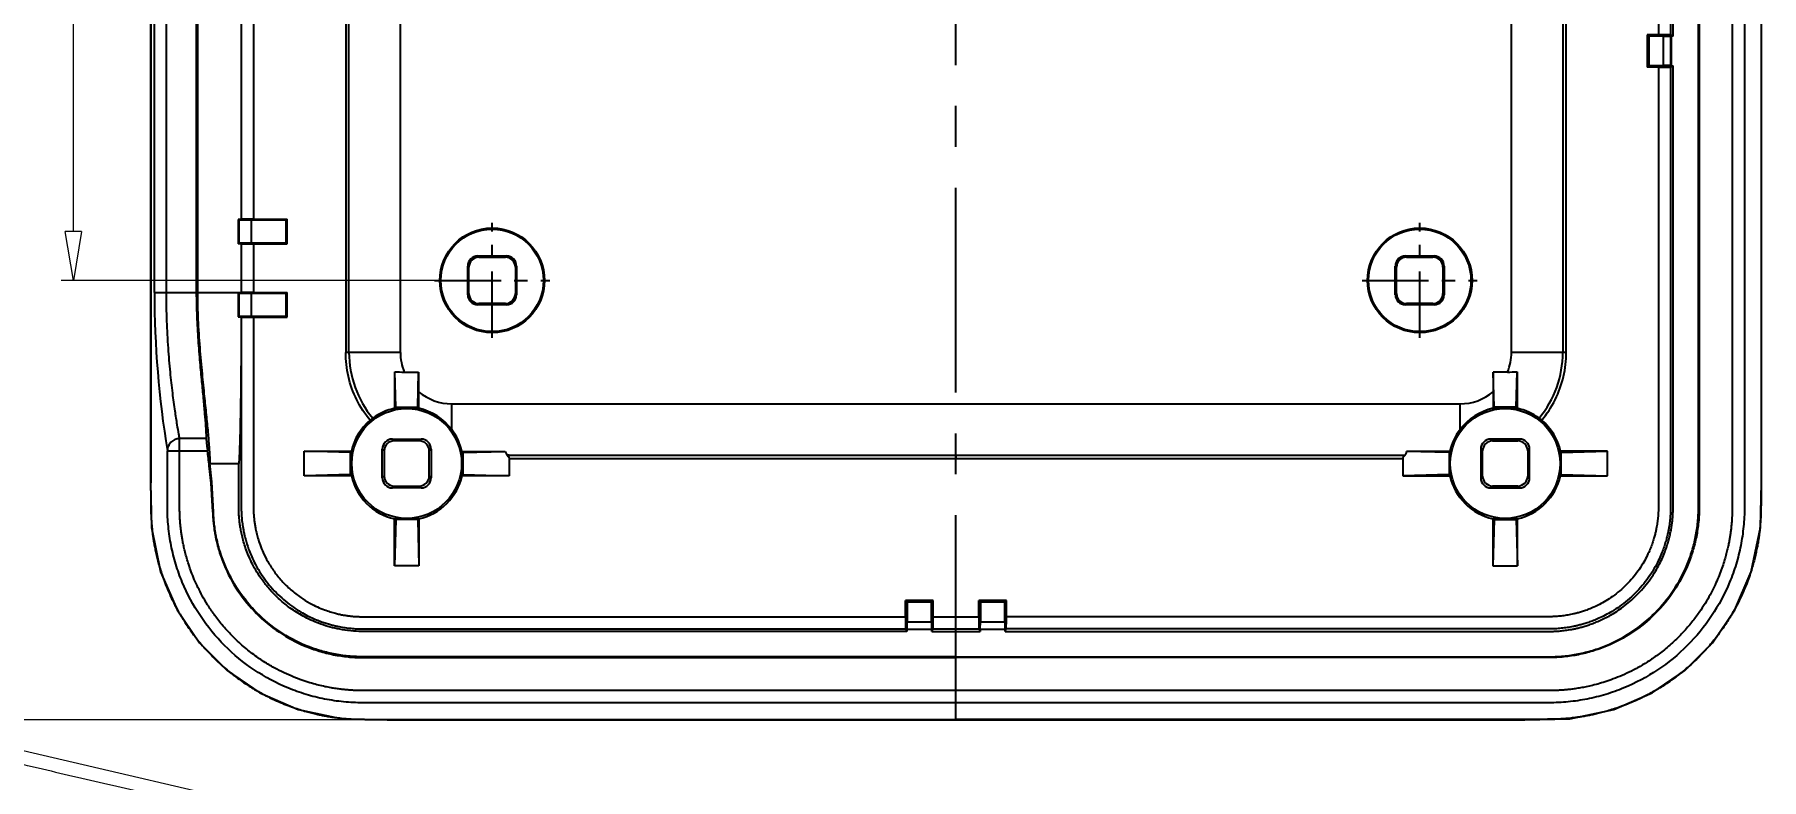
# Model space of a CAD drawing. Header units: millimetres. Extents: x 1884 to 2552, y 611 to 826.
# Drawn here: x 2023.9 to 2094.7, y 694.6 to 725.1 of the extents above; entities that cross this region are included whole.
import ezdxf

# ---------------------------------------------------------------- set-up
doc = ezdxf.new("R2010")
doc.units = ezdxf.units.MM
doc.linetypes.add('CENTER', pattern=[50.8, 31.75, -6.35, 6.35, -6.35])
doc.layers.add('dim', color=82, linetype='Continuous', lineweight=9)
doc.layers.add('from', color=7, linetype='Continuous', lineweight=13)
doc.styles.add('ROMAND', font='romand.shx', dxfattribs={"width": 0.75, "bigfont": 'gbcbig.shx'})
doc.dimstyles.new('YanXiu', dxfattribs={"dimtxt": 2.5, "dimasz": 2.2, "dimexe": 1, "dimexo": 0, "dimgap": 0.66, "dimtad": 0, "dimzin": 1, "dimdsep": 46, "dimtxsty": 'ROMAND', "dimblk": 'CLOSEDBLANK', "dimcen": 0, "dimclrd": 3, "dimclre": 3, "dimclrt": 7, "dimazin": 0, "dimtfac": 1, "dimtofl": 0, "dimtmove": 0, "dimatfit": 3, "dimldrblk": 'CLOSEDBLANK', "dimfxl": 1, "dimlwd": 5, "dimlwe": 5, "dimarcsym": 0})

# ---------------------------------------------------------------- blocks, each defined once
blk = doc.blocks.new('*u50')
at = {"color": 7, "linetype": 'Continuous'}
blk.add_line((23.08, 113.64), (-55.93, 132.04), dxfattribs=at)
at = {"color": 7, "linetype": 'Continuous', "start_tangent": (0.975256, -0.221081), "end_tangent": (0.972585, -0.232547)}
blk.add_spline([(-57.42, 131.43), (-56.19, 131.14), (-54.95, 130.85), (-53.72, 130.56), (-52.49, 130.28), (-50.02, 129.7), (-47.55, 129.13), (-42.61, 127.98), (-37.67, 126.83), (-27.8, 124.53), (-17.92, 122.23), (-12.98, 121.08), (-8.04, 119.93), (1.83, 117.63), (6.77, 116.48), (11.71, 115.33), (16.65, 114.18), (19.12, 113.6), (20.35, 113.31), (21.59, 113.03)], degree=3, dxfattribs=at)
blk = doc.blocks.new('_ClosedBlank')
at = {"color": 0, "linetype": 'ByBlock', "lineweight": -2}
for p, q in [((-1, 0.167), (0, 0)), ((-1, 0.167), (-1, -0.167)), ((0, 0), (-1, -0.167))]:
    blk.add_line(p, q, dxfattribs=at)
blk = doc.blocks.new('*D29')
at = {"layer": 'Defpoints', "color": 0}
for p in [(3941.123, 788.222), (3926.326, 716.222), (3941.123, 716.222)]:
    blk.add_point(p, dxfattribs=at)
at = {"layer": 'dim', "color": 3, "lineweight": 5}
for p, q in [((3941.123, 788.222), (3925.826, 788.222)), ((3926.326, 786.222), (3926.326, 756.516)), ((3926.326, 718.222), (3926.326, 747.928)), ((3941.123, 716.222), (3925.826, 716.222))]:
    blk.add_line(p, q, dxfattribs=at)
at = {"layer": 'dim', "color": 3, "lineweight": 5, "xscale": 2, "yscale": 2, "zscale": 2}
for p, rotation in [((3926.326, 788.222), 90), ((3926.326, 716.222), 270)]:
    blk.add_blockref('_ClosedBlank', p, dxfattribs=dict(at, rotation=rotation))
at = {"layer": 'dim', "color": 7, "insert": (3926.326, 752.222), "char_height": 2.5, "attachment_point": 5, "rotation": 90, "style": 'ROMAND'}
blk.add_mtext('72.00', dxfattribs=at)
blk = doc.blocks.new('*D30')
at = {"layer": 'Defpoints', "color": 0}
for p in [(3939.182, 806.222), (3922.826, 698.222), (3939.182, 698.222)]:
    blk.add_point(p, dxfattribs=at)
at = {"layer": 'dim', "color": 3, "lineweight": 5}
for p, q in [((3939.182, 806.222), (3922.326, 806.222)), ((3922.826, 804.222), (3922.826, 757.275)), ((3922.826, 700.222), (3922.826, 747.169)), ((3939.182, 698.222), (3922.326, 698.222))]:
    blk.add_line(p, q, dxfattribs=at)
at = {"layer": 'dim', "color": 3, "lineweight": 5, "xscale": 2, "yscale": 2, "zscale": 2}
for p, rotation in [((3922.826, 806.222), 90), ((3922.826, 698.222), 270)]:
    blk.add_blockref('_ClosedBlank', p, dxfattribs=dict(at, rotation=rotation))
at = {"layer": 'dim', "color": 7, "insert": (3922.826, 752.222), "char_height": 2.5, "attachment_point": 5, "rotation": 90, "style": 'ROMAND'}
blk.add_mtext('108.00', dxfattribs=at)
blk = doc.blocks.new('*u33')
at = {"color": 1, "linetype": 'CENTER', "ltscale": 0.263997}
blk.add_line((0, -54), (0, 54), dxfattribs=at)
at = {"color": 7, "linetype": 'Continuous'}
for p, q in [((-33, 44.299), (-33, -44.299)), ((33, -44.299), (33, 44.299)), ((-25, 38.95), (-25, -38.95)), ((-24.864, -38.95), (-24.864, 38.95)), ((-22.758, -38.95), (-22.758, 38.95)), ((22.758, -38.95), (22.758, 38.95)), ((24.864, 38.95), (24.864, -38.95)), ((25, -38.95), (25, 38.95)), ((-32.837, -36.5), (-32.837, 36.5)), ((-32.344, -36.5), (-32.344, 36.5)), ((-31.105, -36.5), (-31.105, 36.5)), ((-31.076, 36.5), (-31.076, -36.5)), ((-29.268, -33.5), (-29.268, -2)), ((-28.778, -2.007), (-28.778, -33.493)), ((29.38, -25.99), (29.38, -24.01)), ((28.778, -24.065), (28.778, -25.935)), ((29.278, -24.061), (29.278, -25.939)), ((28.314, -25.935), (28.314, -27.265)), ((28.38, -26), (28.314, -25.935)), ((28.778, -25.935), (28.314, -25.935)), ((28.38, -26), (28.38, -27.2)), ((28.98, -26), (28.38, -26)), ((28.98, -26), (29.285, -25.997)), ((28.98, -27.2), (28.98, -26)), ((29.38, -25.99), (29.278, -25.939)), ((29.285, -25.997), (29.3, -25.99)), ((29.285, -27.203), (29.285, -25.997)), ((29.3, -25.99), (29.3, -27.21)), ((29.38, -25.99), (29.3, -25.99)), ((28.38, -27.2), (28.314, -27.265)), ((28.778, -27.265), (28.314, -27.265)), ((28.38, -27.2), (28.98, -27.2)), ((29.285, -27.203), (28.98, -27.2)), ((29.278, -27.261), (29.38, -27.21)), ((29.285, -27.203), (29.3, -27.21)), ((29.3, -27.21), (29.38, -27.21)), ((-29.268, -33.5), (-29.405, -33.5)), ((-29.405, -33.5), (-29.405, -34.5)), ((-29.379, -33.526), (-29.405, -33.5)), ((-29.379, -33.526), (-29.379, -34.474)), ((-29.379, -33.526), (-28.87, -33.535)), ((-28.87, -33.535), (-28.87, -34.465)), ((-27.44, -33.535), (-28.87, -33.535)), ((-28.778, -33.493), (-27.398, -33.493)), ((-27.44, -33.535), (-27.398, -33.493)), ((-27.44, -34.465), (-27.44, -33.535)), ((-27.398, -34.507), (-27.398, -33.493)), ((-29.379, -34.474), (-29.405, -34.5)), ((-29.268, -34.5), (-29.405, -34.5)), ((-28.87, -34.465), (-29.379, -34.474)), ((-29.268, -36.5), (-29.268, -34.5)), ((-28.87, -34.465), (-27.44, -34.465)), ((-28.778, -34.507), (-28.778, -36.493)), ((-28.778, -34.507), (-27.398, -34.507)), ((-27.44, -34.465), (-27.398, -34.507)), ((-19.589, -35), (-18.411, -35)), ((-19.541, -35.048), (-19.589, -35)), ((-19.541, -35.048), (-18.459, -35.048)), ((-18.459, -35.048), (-18.411, -35)), ((18.459, -35.048), (18.411, -35)), ((18.411, -35), (19.589, -35)), ((18.459, -35.048), (19.541, -35.048)), ((19.541, -35.048), (19.589, -35)), ((-20, -36.589), (-20, -35.411)), ((-19.952, -35.459), (-20, -35.411)), ((-19.952, -36.541), (-19.952, -35.459)), ((-18.048, -35.459), (-18, -35.411)), ((-18.048, -35.459), (-18.048, -36.541)), ((-18, -35.411), (-18, -36.589)), ((18, -36.589), (18, -35.411)), ((18.048, -35.459), (18, -35.411)), ((18.048, -36.541), (18.048, -35.459)), ((19.952, -35.459), (20, -35.411)), ((19.952, -35.459), (19.952, -36.541)), ((20, -35.411), (20, -36.589)), ((-32.837, -36.5), (-29.268, -36.5)), ((-29.379, -36.526), (-29.405, -36.5)), ((-29.379, -36.526), (-29.379, -37.474)), ((-29.379, -36.526), (-28.87, -36.535)), ((-28.87, -36.535), (-28.87, -37.465)), ((-27.44, -36.535), (-28.87, -36.535)), ((-28.778, -36.493), (-27.398, -36.493)), ((-27.44, -36.535), (-27.398, -36.493)), ((-27.44, -37.465), (-27.44, -36.535)), ((-27.398, -37.507), (-27.398, -36.493)), ((-19.952, -36.541), (-20, -36.589)), ((-18.048, -36.541), (-18, -36.589)), ((18.048, -36.541), (18, -36.589)), ((19.952, -36.541), (20, -36.589)), ((-29.379, -37.474), (-29.403, -37.499)), ((-28.87, -37.465), (-29.379, -37.474)), ((-28.87, -37.465), (-27.44, -37.465)), ((-27.44, -37.465), (-27.398, -37.507)), ((-19.541, -36.952), (-19.589, -37)), ((-18.411, -37), (-19.589, -37)), ((-18.459, -36.952), (-19.541, -36.952)), ((-18.459, -36.952), (-18.411, -37)), ((18.459, -36.952), (18.411, -37)), ((19.589, -37), (18.411, -37)), ((19.541, -36.952), (18.459, -36.952)), ((19.541, -36.952), (19.589, -37)), ((-29.403, -37.499), (-29.277, -37.499)), ((-28.778, -37.507), (-27.398, -37.507)), ((-22.758, -38.95), (-25, -38.95)), ((25, -38.95), (22.758, -38.95)), ((-22.952, -41.2), (-22.989, -39.745)), ((-22.598, -39.754), (-22.011, -39.754)), ((-22.048, -41.2), (-22.011, -39.754)), ((-22.011, -39.754), (-22.011, -40.559)), ((22.011, -39.754), (22.011, -40.559)), ((22.048, -41.2), (22.011, -39.754)), ((22.598, -39.754), (22.011, -39.754)), ((22.952, -41.2), (22.989, -39.745)), ((-22.991, -41.24), (-22.952, -41.272)), ((-22.952, -41.272), (-22.952, -41.2)), ((-22.952, -41.2), (-22.048, -41.2)), ((-22.048, -41.2), (-22.048, -41.272)), ((-22.048, -41.272), (-22.011, -41.242)), ((-20.65, -42.113), (-20.65, -41.058)), ((-20.65, -41.058), (20.65, -41.058)), ((20.65, -42.113), (20.65, -41.058)), ((22.048, -41.272), (22.011, -41.242)), ((22.048, -41.2), (22.048, -41.272)), ((22.952, -41.2), (22.048, -41.2)), ((22.952, -41.272), (22.952, -41.2)), ((22.991, -41.24), (22.952, -41.272)), ((-32.303, -42.981), (-30.661, -42.981)), ((-31.803, -42.981), (-31.803, -42.482)), ((-30.711, -42.482), (-31.803, -42.482)), ((-26.694, -44), (-26.694, -43)), ((-24.8, -43.048), (-26.694, -43)), ((-26.694, -43), (-24.767, -43)), ((-24.8, -43.952), (-24.8, -43.048)), ((-24.8, -43.048), (-24.728, -43.048)), ((-23.5, -44.089), (-23.5, -42.911)), ((-23.5, -42.911), (-23.424, -42.987)), ((-23.424, -42.987), (-23.424, -44.013)), ((-23.089, -42.5), (-23.013, -42.576)), ((-23.089, -42.5), (-21.911, -42.5)), ((-21.987, -42.576), (-23.013, -42.576)), ((-21.987, -42.576), (-21.911, -42.5)), ((-21.576, -42.987), (-21.5, -42.911)), ((-21.576, -44.013), (-21.576, -42.987)), ((-21.5, -42.911), (-21.5, -44.089)), ((-20.272, -43.048), (-20.2, -43.048)), ((-20.236, -43.004), (-18.461, -43.004)), ((-20.2, -43.048), (-18.461, -43.004)), ((-20.2, -43.048), (-20.2, -43.952)), ((20.2, -43.048), (18.461, -43.004)), ((20.236, -43.004), (18.461, -43.004)), ((20.2, -43.048), (20.2, -43.952)), ((20.272, -43.048), (20.2, -43.048)), ((21.5, -42.911), (21.5, -44.089)), ((21.576, -42.987), (21.5, -42.911)), ((21.576, -44.013), (21.576, -42.987)), ((21.987, -42.576), (21.911, -42.5)), ((23.089, -42.5), (21.911, -42.5)), ((21.987, -42.576), (23.013, -42.576)), ((23.089, -42.5), (23.013, -42.576)), ((23.5, -42.911), (23.424, -42.987)), ((23.424, -42.987), (23.424, -44.013)), ((23.5, -44.089), (23.5, -42.911)), ((24.8, -43.048), (24.728, -43.048)), ((26.694, -43), (24.767, -43)), ((24.8, -43.048), (26.694, -43)), ((24.8, -43.952), (24.8, -43.048)), ((26.694, -44), (26.694, -43)), ((-30.568, -43.506), (-29.38, -43.506)), ((-18.309, -43.164), (-18.395, -43.164)), ((-18.309, -43.164), (18.395, -43.164)), ((-18.306, -43.3), (-18.306, -44)), ((-18.306, -43.3), (18.306, -43.3)), ((0, -43.164), (0, -43.3)), ((18.306, -43.3), (18.306, -44)), ((-33, -44.299), (-32.981, -44.299)), ((-24.8, -43.952), (-26.694, -44)), ((-24.767, -44), (-26.694, -44)), ((-24.728, -43.952), (-24.8, -43.952)), ((-23.424, -44.013), (-23.5, -44.089)), ((-23.013, -44.424), (-23.089, -44.5)), ((-21.911, -44.5), (-23.089, -44.5)), ((-23.013, -44.424), (-21.987, -44.424)), ((-21.987, -44.424), (-21.911, -44.5)), ((-21.576, -44.013), (-21.5, -44.089)), ((-20.2, -43.952), (-20.272, -43.952)), ((-18.306, -44), (-20.233, -44)), ((-20.2, -43.952), (-18.306, -44)), ((20.2, -43.952), (18.306, -44)), ((18.306, -44), (20.233, -44)), ((20.2, -43.952), (20.272, -43.952)), ((21.576, -44.013), (21.5, -44.089)), ((21.987, -44.424), (21.911, -44.5)), ((21.911, -44.5), (23.089, -44.5)), ((23.013, -44.424), (21.987, -44.424)), ((23.013, -44.424), (23.089, -44.5)), ((23.424, -44.013), (23.5, -44.089)), ((24.728, -43.952), (24.8, -43.952)), ((24.767, -44), (26.694, -44)), ((24.8, -43.952), (26.694, -44)), ((33, -44.299), (32.981, -44.299)), ((-23, -47.694), (-23, -45.767)), ((-22.952, -45.8), (-23, -47.694)), ((-22.952, -45.8), (-22.952, -45.728)), ((-22.048, -45.8), (-22.952, -45.8)), ((-22.048, -45.728), (-22.048, -45.8)), ((-22.048, -45.8), (-22, -47.694)), ((-22, -45.767), (-22, -47.694)), ((22, -45.767), (22, -47.694)), ((22.048, -45.8), (22, -47.694)), ((22.048, -45.728), (22.048, -45.8)), ((22.048, -45.8), (22.952, -45.8)), ((22.952, -45.8), (22.952, -45.728)), ((22.952, -45.8), (23, -47.694)), ((23, -47.694), (23, -45.767)), ((-22, -47.694), (-23, -47.694)), ((22, -47.694), (23, -47.694)), ((-2.065, -49.778), (-2.065, -49.114)), ((-2, -49.18), (-2.065, -49.114)), ((-0.935, -49.114), (-2.065, -49.114)), ((-2, -49.18), (-2, -49.98)), ((-1, -49.18), (-2, -49.18)), ((-1, -49.18), (-0.935, -49.114)), ((-1, -49.98), (-1, -49.18)), ((-0.935, -49.778), (-0.935, -49.114)), ((0.935, -49.778), (0.935, -49.114)), ((1, -49.18), (0.935, -49.114)), ((2.065, -49.114), (0.935, -49.114)), ((1, -49.18), (1, -49.98)), ((2, -49.18), (1, -49.18)), ((2, -49.18), (2.065, -49.114)), ((2, -49.98), (2, -49.18)), ((2.065, -49.778), (2.065, -49.114)), ((-2.003, -50.285), (-2, -49.98)), ((-2, -49.98), (-1, -49.98)), ((-1, -49.98), (-0.997, -50.285)), ((-0.935, -49.778), (0.935, -49.778)), ((0, -50.38), (0, -49.778)), ((0.997, -50.285), (1, -49.98)), ((1, -49.98), (2, -49.98)), ((2, -49.98), (2.003, -50.285)), ((-2.061, -50.278), (-2.01, -50.38)), ((-2.003, -50.285), (-2.01, -50.3)), ((-2.01, -50.3), (-2.01, -50.38)), ((-0.99, -50.3), (-2.01, -50.3)), ((-2.003, -50.285), (-0.997, -50.285)), ((-0.997, -50.285), (-0.99, -50.3)), ((-0.99, -50.38), (-0.939, -50.278)), ((-0.99, -50.38), (-0.99, -50.3)), ((-0.99, -50.38), (0.99, -50.38)), ((-0.939, -50.278), (0.939, -50.278)), ((0.939, -50.278), (0.99, -50.38)), ((0.997, -50.285), (0.99, -50.3)), ((0.99, -50.3), (0.99, -50.38)), ((2.01, -50.3), (0.99, -50.3)), ((0.997, -50.285), (2.003, -50.285)), ((2.003, -50.285), (2.01, -50.3)), ((2.01, -50.38), (2.061, -50.278)), ((2.01, -50.38), (2.01, -50.3)), ((0, -51.45), (0, -51.42)), ((0, -53.981), (0, -52.803)), ((-23.48, -53.981), (-23.299, -53.981)), ((-23.299, -54), (-23.299, -53.981)), ((-23.299, -54), (23.299, -54)), ((0, -53.981), (0, -54)), ((23.48, -53.981), (23.299, -53.981)), ((23.299, -54), (23.299, -53.981))]:
    blk.add_line(p, q, dxfattribs=at)
at = {"color": 1, "linetype": 'CENTER', "ltscale": 0.085745}
for p, q in [((-19, -38.358), (-19, -33.642)), ((19, -38.358), (19, -33.642)), ((-21.358, -36), (-16.642, -36)), ((16.642, -36), (21.358, -36))]:
    blk.add_line(p, q, dxfattribs=at)
at = {"color": 7, "linetype": 'Continuous'}
for points in [[(-33, -44.299), (-32.958, -46.125), (-32.584, -47.935), (-31.907, -49.502), (-30.989, -50.845), (-29.858, -51.979), (-28.516, -52.899), (-26.952, -53.579), (-25.143, -53.956), (-23.299, -54)], [(23.299, -54), (25.143, -53.956), (26.952, -53.579), (28.516, -52.899), (29.858, -51.979), (30.989, -50.845), (31.907, -49.502), (32.584, -47.935), (32.958, -46.125), (33, -44.299)]]:
    blk.add_lwpolyline(points, dxfattribs=at)
for centre, radius in [((-19, -36), 2.144), ((-19, -36), 2.1), ((19, -36), 2.144), ((19, -36), 2.1), ((-22.5, -43.5), 2.25), ((22.5, -43.5), 2.25)]:
    blk.add_circle(centre, radius, dxfattribs=at)
for centre, radius, start, end in [((7.414, -36.443), 40.252, 180.08078, 189.34698), ((-4.099, -37.713), 25.179, 179.51282, 179.82235), ((-20.65, -38.95), 4.214, 180, 219.7358), ((-20.65, -38.95), 2.108, 180, 202.42117), ((20.65, -38.95), 2.108, 337.57883, 0), ((20.65, -38.95), 4.214, 320.2642, 0), ((-644.37, -39.607), 621.381, 359.849436, 359.987273), ((-22.599, -30.913), 8.841, 267.47473, 270.0066), ((22.599, -30.913), 8.841, 269.9934, 272.52527), ((644.37, -39.607), 621.381, 180.012727, 180.150564), ((-20.65, -38.95), 2.108, 229.76644, 270), ((20.65, -38.95), 2.108, 270, 310.23356), ((-22.5, -43.5), 2.322, 130.19444, 167.56262), ((-22.498, -43.544), 2.356, 102.09045, 126.24596), ((-22.5, -43.5), 2.274, 78.53274, 101.46726), ((-22.504, -43.51), 2.322, 36.99467, 77.72775), ((22.504, -43.51), 2.322, 102.27225, 143.00533), ((22.5, -43.5), 2.274, 78.53274, 101.46726), ((22.498, -43.544), 2.356, 53.75404, 77.90955), ((22.5, -43.5), 2.322, 12.43738, 49.80556), ((-22.527, -43.527), 2.35, 12.85609, 36.98729), ((22.527, -43.527), 2.35, 143.01271, 167.14391), ((-107.267, -52.37), 77.179, 6.52454, 6.98735), ((-22.5, -43.5), 2.274, 168.53274, 191.46726), ((-19.068, -38.421), 7.311, 218.78042, 219.26462), ((-25.906, -38.442), 7.277, 320.7344, 321.18129), ((-22.5, -43.5), 2.274, 348.53274, 11.46726), ((22.5, -43.5), 2.274, 168.53274, 191.46726), ((25.906, -38.442), 7.277, 218.81871, 219.2656), ((19.068, -38.421), 7.311, 320.73538, 321.21958), ((22.5, -43.5), 2.274, 348.53274, 11.46726), ((-50.427, -46.032), 19.988, 1.55604, 6.98966), ((-50.409, -46.022), 20, 1.53481, 7.22497), ((-139.88, -44.331), 106.899, 359.85431, 0.01708), ((-19.088, -48.563), 7.285, 140.73454, 141.22043), ((-22.5, -43.5), 2.322, 192.43738, 257.56262), ((-22.5, -43.5), 2.322, 282.43738, 347.56262), ((-25.932, -48.579), 7.311, 38.78042, 39.26462), ((25.932, -48.579), 7.311, 140.73538, 141.21958), ((22.5, -43.5), 2.322, 192.43738, 257.56262), ((22.5, -43.5), 2.322, 282.43738, 347.56262), ((19.088, -48.563), 7.285, 38.77957, 39.26546), ((139.88, -44.331), 106.899, 179.98292, 180.14569), ((-27.579, -40.068), 7.311, 308.78042, 309.26462), ((-22.5, -43.5), 2.274, 258.53274, 281.46726), ((-17.437, -40.088), 7.285, 230.73454, 231.22043), ((17.437, -40.088), 7.285, 308.77957, 309.26546), ((22.5, -43.5), 2.274, 258.53274, 281.46726), ((27.579, -40.068), 7.311, 230.73538, 231.21958)]:
    blk.add_arc(centre, radius, start, end, dxfattribs=at)
for centre, major_axis, ratio, start_param, end_param in [((-19.588, -35.412), (-0.291, 0.291), 0.999924, -0.78536, 0.78536), ((-19.54, -35.46), (0.291, -0.291), 0.999924, 2.356233, 3.926953), ((-18.46, -35.46), (-0.291, -0.291), 0.999924, 2.356233, 3.926953), ((-18.412, -35.412), (0.291, 0.291), 0.999924, -0.78536, 0.78536), ((18.412, -35.412), (-0.291, 0.291), 0.999924, -0.78536, 0.78536), ((18.46, -35.46), (0.291, -0.291), 0.999924, 2.356233, 3.926953), ((19.54, -35.46), (-0.291, -0.291), 0.999924, 2.356233, 3.926953), ((19.588, -35.412), (0.291, 0.291), 0.999924, -0.78536, 0.78536), ((-29.281, -36.5), (0, 7.1), 0.017455, -4.712389, -4.571249), ((-19.588, -36.588), (0.291, 0.291), 0.999924, -3.926953, -2.356233), ((-19.54, -36.54), (0.291, 0.291), 0.999924, 2.356233, 3.926953), ((-18.46, -36.54), (-0.291, 0.291), 0.999924, 2.356233, 3.926953), ((-18.412, -36.588), (-0.291, 0.291), 0.999924, -3.926953, -2.356233), ((18.412, -36.588), (0.291, 0.291), 0.999924, -3.926953, -2.356233), ((18.46, -36.54), (0.291, 0.291), 0.999924, 2.356233, 3.926953), ((19.54, -36.54), (-0.291, 0.291), 0.999924, 2.356233, 3.926953), ((19.588, -36.588), (-0.291, 0.291), 0.999924, -3.926953, -2.356233), ((-23.088, -42.912), (-0.291, 0.291), 0.999924, -0.78536, 0.78536), ((-23.013, -42.987), (-0.291, 0.291), 0.999924, -0.78536, 0.78536), ((-21.987, -42.987), (0.291, 0.291), 0.999924, -0.78536, 0.78536), ((-21.912, -42.912), (-0.291, -0.291), 0.999924, 2.356233, 3.926953), ((21.912, -42.912), (-0.291, 0.291), 0.999924, -0.78536, 0.78536), ((21.987, -42.987), (0.291, -0.291), 0.999924, 2.356233, 3.926953), ((23.013, -42.987), (0.291, 0.291), 0.999924, -0.78536, 0.78536), ((23.088, -42.912), (0.291, 0.291), 0.999924, -0.78536, 0.78536), ((-23.088, -44.088), (0.291, 0.291), 0.999924, 2.356233, 3.926953), ((-23.013, -44.013), (0.291, 0.291), 0.999924, -3.926953, -2.356233), ((-21.987, -44.013), (-0.291, 0.291), 0.999924, -3.926953, -2.356233), ((-21.912, -44.088), (-0.291, 0.291), 0.999924, 2.356233, 3.926953), ((21.912, -44.088), (0.291, 0.291), 0.999924, -3.926953, -2.356233), ((21.987, -44.013), (0.291, 0.291), 0.999924, 2.356233, 3.926953), ((23.013, -44.013), (-0.291, 0.291), 0.999924, 2.356233, 3.926953), ((23.088, -44.088), (-0.291, 0.291), 0.999924, -3.926953, -2.356233)]:
    blk.add_ellipse(centre, major_axis=major_axis, ratio=ratio, start_param=start_param, end_param=end_param, dxfattribs=at)
for points, start_tangent, end_tangent in [([(0, 53.303), (6.075, 53.303), (9.112, 53.303), (12.15, 53.303), (15.188, 53.303), (18.225, 53.303), (19.744, 53.303), (21.262, 53.303), (22.781, 53.303), (23.541, 53.303), (24.3, 53.303), (24.693, 53.294), (25.084, 53.265), (25.861, 53.149), (26.623, 52.959), (27.363, 52.694), (28.746, 51.954), (29.959, 50.959), (30.954, 49.746), (31.694, 48.363), (31.959, 47.623), (32.149, 46.861), (32.265, 46.084), (32.294, 45.693), (32.303, 45.3), (32.303, 44.592), (32.303, 43.884), (32.303, 42.469), (32.303, 41.053), (32.303, 39.637), (32.303, 36.806), (32.303, 33.975), (32.303, 31.144), (32.303, 28.312), (32.303, 22.65), (32.303, 16.987), (32.303, 11.325), (32.303, 0), (32.303, -11.325), (32.303, -16.988), (32.303, -22.65), (32.303, -28.313), (32.303, -31.144), (32.303, -33.975), (32.303, -36.806), (32.303, -39.637), (32.303, -41.053), (32.303, -42.469), (32.303, -43.884), (32.303, -44.592), (32.303, -45.3), (32.294, -45.693), (32.265, -46.084), (32.149, -46.861), (31.959, -47.623), (31.694, -48.363), (30.954, -49.746), (29.959, -50.959), (28.746, -51.954), (27.363, -52.694), (26.623, -52.959), (25.861, -53.149), (25.084, -53.265), (24.693, -53.294), (24.3, -53.303), (23.541, -53.303), (22.781, -53.303), (21.262, -53.303), (19.744, -53.303), (18.225, -53.303), (15.188, -53.303), (12.15, -53.303), (9.112, -53.303), (6.075, -53.303), (0, -53.303)], (1, 0), (-1, 0)), ([(0, 52.803), (2.014, 52.803), (3.882, 52.803), (5.614, 52.803), (7.221, 52.803), (8.711, 52.803), (10.093, 52.803), (11.376, 52.803), (12.564, 52.803), (13.666, 52.803), (14.685, 52.803), (15.63, 52.803), (16.509, 52.803), (17.33, 52.803), (18.096, 52.803), (18.807, 52.803), (19.464, 52.803), (20.074, 52.803), (20.641, 52.803), (21.161, 52.803), (21.622, 52.803), (22.029, 52.803), (22.393, 52.803), (22.719, 52.803), (23.014, 52.803), (23.281, 52.803), (23.526, 52.803), (23.751, 52.804), (23.953, 52.804), (24.141, 52.804), (24.329, 52.803), (24.506, 52.8), (24.67, 52.794), (24.826, 52.785), (24.983, 52.772), (25.147, 52.755), (25.327, 52.732), (25.528, 52.702), (25.757, 52.66), (26.011, 52.606), (26.285, 52.536), (26.58, 52.449), (26.898, 52.339), (27.245, 52.201), (27.614, 52.032), (28.007, 51.823), (28.426, 51.567), (28.871, 51.25), (29.341, 50.857), (29.823, 50.379), (30.223, 49.906), (30.539, 49.468), (30.791, 49.064), (30.992, 48.693), (31.157, 48.347), (31.294, 48.017), (31.409, 47.7), (31.5, 47.41), (31.571, 47.152), (31.626, 46.922), (31.668, 46.719), (31.7, 46.538), (31.726, 46.371), (31.748, 46.211), (31.765, 46.051), (31.78, 45.888), (31.792, 45.719), (31.799, 45.545), (31.802, 45.367), (31.804, 45.177), (31.804, 44.965), (31.804, 44.722), (31.803, 44.444), (31.803, 44.136), (31.803, 43.805), (31.803, 43.451), (31.803, 43.068), (31.803, 42.65), (31.803, 42.192), (31.803, 41.688), (31.803, 41.137), (31.803, 40.543), (31.803, 39.904), (31.803, 39.213), (31.803, 38.466), (31.803, 37.662), (31.803, 36.799), (31.803, 35.873), (31.803, 34.874), (31.803, 33.796), (31.803, 32.631), (31.803, 31.375), (31.803, 30.021), (31.803, 28.56), (31.803, 26.986), (31.803, 25.289), (31.803, 23.459), (31.803, 21.487), (31.803, 19.361), (31.803, 17.069), (31.803, 14.599), (31.803, 11.936), (31.803, 9.066), (31.803, 5.973), (31.803, 2.638), (31.803, -0.954), (31.803, -4.83), (31.803, -8.776), (31.803, -12.329), (31.803, -15.439), (31.803, -18.207), (31.803, -20.678), (31.803, -22.9), (31.803, -24.904), (31.803, -26.719), (31.803, -28.367), (31.803, -29.866), (31.803, -31.235), (31.803, -32.486), (31.803, -33.629), (31.803, -34.676), (31.803, -35.636), (31.803, -36.518), (31.803, -37.331), (31.803, -38.084), (31.803, -38.782), (31.803, -39.425), (31.803, -40.017), (31.803, -40.562), (31.803, -41.067), (31.803, -41.537), (31.803, -41.968), (31.803, -42.359), (31.803, -42.716), (31.803, -43.041), (31.803, -43.34), (31.803, -43.616), (31.803, -43.875), (31.803, -44.12), (31.803, -44.351), (31.803, -44.562), (31.804, -44.753), (31.804, -44.944), (31.804, -45.139), (31.803, -45.333), (31.799, -45.523), (31.792, -45.709), (31.78, -45.887), (31.765, -46.054), (31.747, -46.215), (31.726, -46.373), (31.701, -46.533), (31.671, -46.703), (31.633, -46.887), (31.586, -47.092), (31.526, -47.321), (31.449, -47.577), (31.352, -47.862), (31.236, -48.162), (31.1, -48.472), (30.939, -48.796), (30.746, -49.14), (30.512, -49.508), (30.229, -49.899), (29.883, -50.312), (29.465, -50.742), (29.027, -51.127), (28.595, -51.452), (28.176, -51.725), (27.771, -51.952), (27.384, -52.14), (27.015, -52.295), (26.675, -52.417), (26.364, -52.514), (26.079, -52.589), (25.821, -52.647), (25.586, -52.692), (25.373, -52.726), (25.177, -52.752), (24.993, -52.771), (24.815, -52.786), (24.639, -52.795), (24.461, -52.801), (24.281, -52.803), (24.104, -52.804), (23.921, -52.804), (23.717, -52.804), (23.489, -52.803), (23.243, -52.803), (22.978, -52.803), (22.691, -52.803), (22.38, -52.803), (22.042, -52.803), (21.671, -52.803), (21.256, -52.803), (20.787, -52.803), (20.268, -52.803), (19.712, -52.803), (19.113, -52.803), (18.466, -52.803), (17.767, -52.803), (17.015, -52.803), (16.212, -52.803), (15.35, -52.803), (14.422, -52.803), (13.421, -52.803), (12.339, -52.803), (11.171, -52.803), (9.912, -52.803), (8.554, -52.803), (7.091, -52.803), (5.513, -52.803), (3.812, -52.803), (1.977, -52.803), (0, -52.803)], (1, 0), (-1, 0)), ([(0, 51.45), (6.075, 51.45), (9.112, 51.45), (12.15, 51.45), (15.187, 51.45), (18.225, 51.45), (19.744, 51.45), (21.263, 51.45), (22.78, 51.45), (23.546, 51.45), (24.283, 51.45), (24.454, 51.447), (24.606, 51.442), (24.752, 51.434), (24.901, 51.421), (25.203, 51.383), (25.5, 51.332), (26.085, 51.185), (26.653, 50.982), (27.717, 50.414), (28.649, 49.649), (29.414, 48.717), (29.982, 47.653), (30.185, 47.085), (30.332, 46.5), (30.383, 46.203), (30.421, 45.901), (30.434, 45.752), (30.442, 45.606), (30.448, 45.454), (30.45, 45.283), (30.45, 44.597), (30.45, 43.883), (30.45, 42.469), (30.45, 41.053), (30.45, 39.638), (30.45, 36.806), (30.45, 33.975), (30.45, 31.144), (30.45, 28.312), (30.45, 22.65), (30.45, 16.987), (30.45, 11.325), (30.45, 0), (30.45, -11.325), (30.45, -16.988), (30.45, -22.65), (30.45, -28.313), (30.45, -31.144), (30.45, -33.975), (30.45, -36.806), (30.45, -39.638), (30.45, -41.053), (30.45, -42.469), (30.45, -43.883), (30.45, -44.597), (30.45, -45.283), (30.448, -45.454), (30.442, -45.606), (30.434, -45.752), (30.421, -45.901), (30.383, -46.203), (30.332, -46.5), (30.185, -47.085), (29.982, -47.653), (29.414, -48.717), (28.649, -49.649), (27.717, -50.414), (26.653, -50.982), (26.085, -51.185), (25.5, -51.332), (25.203, -51.383), (24.901, -51.421), (24.752, -51.434), (24.606, -51.442), (24.454, -51.447), (24.283, -51.45), (23.546, -51.45), (22.78, -51.45), (21.263, -51.45), (19.744, -51.45), (18.225, -51.45), (15.187, -51.45), (12.15, -51.45), (9.112, -51.45), (6.075, -51.45), (0, -51.45)], (1, 0), (-1, 0)), ([(0, -51.42), (6.075, -51.42), (9.112, -51.42), (12.15, -51.42), (15.187, -51.42), (18.225, -51.42), (19.744, -51.42), (21.263, -51.42), (22.78, -51.42), (23.546, -51.42), (24.282, -51.42), (24.453, -51.417), (24.605, -51.412), (24.75, -51.404), (24.898, -51.391), (25.198, -51.354), (25.494, -51.302), (26.076, -51.156), (26.642, -50.954), (27.7, -50.388), (28.627, -49.627), (29.388, -48.7), (29.954, -47.642), (30.156, -47.076), (30.302, -46.494), (30.354, -46.198), (30.391, -45.898), (30.404, -45.75), (30.412, -45.605), (30.417, -45.453), (30.42, -45.283), (30.42, -44.597), (30.42, -43.883), (30.42, -42.469), (30.42, -41.053), (30.42, -39.638), (30.42, -36.806), (30.42, -33.975), (30.42, -31.144), (30.42, -28.313), (30.42, -22.65), (30.42, -16.988), (30.42, -11.325), (30.42, 0), (30.42, 11.325), (30.42, 16.987), (30.42, 22.65), (30.42, 28.312), (30.42, 31.144), (30.42, 33.975), (30.42, 36.806), (30.42, 39.638), (30.42, 41.053), (30.42, 42.469), (30.42, 43.883), (30.42, 44.597), (30.42, 45.283), (30.417, 45.453), (30.412, 45.605), (30.404, 45.75), (30.391, 45.898), (30.354, 46.198), (30.302, 46.494), (30.156, 47.076), (29.954, 47.642), (29.388, 48.7), (28.627, 49.627), (27.7, 50.388), (26.642, 50.954), (26.076, 51.156), (25.494, 51.302), (25.198, 51.354), (24.898, 51.391), (24.75, 51.404), (24.605, 51.412), (24.453, 51.417), (24.282, 51.42), (23.546, 51.42), (22.78, 51.42), (21.263, 51.42), (19.744, 51.42), (18.225, 51.42), (15.187, 51.42), (12.15, 51.42), (9.112, 51.42), (6.075, 51.42), (0, 51.42)], (1, 0), (-1, 0)), ([(-32.981, 44.299), (-32.981, 43.885), (-32.981, 42.469), (-32.981, 41.053), (-32.981, 39.637), (-32.981, 36.806), (-32.981, 33.975), (-32.981, 31.144), (-32.981, 28.312), (-32.981, 22.65), (-32.981, 16.987), (-32.981, 11.325), (-32.981, 0), (-32.981, -11.325), (-32.981, -16.988), (-32.981, -22.65), (-32.981, -28.313), (-32.981, -31.144), (-32.981, -33.975), (-32.981, -36.806), (-32.981, -39.637), (-32.981, -41.053), (-32.981, -42.469), (-32.981, -43.885), (-32.981, -44.299)], (-0.000085, -1), (0.000085, -1)), ([(32.981, 44.299), (32.981, 43.885), (32.981, 42.469), (32.981, 41.053), (32.981, 39.637), (32.981, 36.806), (32.981, 33.975), (32.981, 31.144), (32.981, 28.312), (32.981, 22.65), (32.981, 16.987), (32.981, 11.325), (32.981, 0), (32.981, -11.325), (32.981, -16.988), (32.981, -22.65), (32.981, -28.313), (32.981, -31.144), (32.981, -33.975), (32.981, -36.806), (32.981, -39.637), (32.981, -41.053), (32.981, -42.469), (32.981, -43.885), (32.981, -44.299)], (0.000085, -1), (-0.000085, -1)), ([(29.278, -25.939), (29.267, -25.938), (29.237, -25.937), (29.19, -25.936), (29.128, -25.936), (29.053, -25.935), (28.967, -25.935), (28.874, -25.935), (28.778, -25.935)], (-0.894441, 0.447186), (-1, 0)), ([(2.01, -50.38), (3.678, -50.38), (5.232, -50.38), (6.678, -50.38), (8.021, -50.38), (9.269, -50.38), (10.427, -50.38), (11.503, -50.38), (12.502, -50.38), (13.431, -50.38), (14.295, -50.38), (15.097, -50.38), (15.843, -50.38), (16.535, -50.38), (17.178, -50.38), (17.776, -50.38), (18.33, -50.38), (18.846, -50.38), (19.324, -50.38), (19.769, -50.38), (20.182, -50.38), (20.566, -50.38), (20.922, -50.38), (21.252, -50.38), (21.558, -50.38), (21.843, -50.38), (22.107, -50.38), (22.353, -50.38), (22.58, -50.38), (22.791, -50.38), (22.987, -50.38), (23.168, -50.38), (23.337, -50.38), (23.493, -50.38), (23.639, -50.38), (23.773, -50.381), (23.896, -50.381), (24.008, -50.381), (24.113, -50.381), (24.213, -50.381), (24.312, -50.38), (24.412, -50.378), (24.512, -50.375), (24.612, -50.371), (24.711, -50.363), (24.812, -50.354), (24.917, -50.342), (25.03, -50.327), (25.155, -50.307), (25.291, -50.282), (25.438, -50.251), (25.596, -50.212), (25.766, -50.164), (25.948, -50.105), (26.143, -50.034), (26.351, -49.948), (26.574, -49.842), (26.813, -49.715), (27.068, -49.56), (27.335, -49.374), (27.609, -49.155), (27.883, -48.901), (28.15, -48.614), (28.395, -48.305), (28.609, -47.991), (28.784, -47.687), (28.925, -47.4), (29.037, -47.134), (29.124, -46.892), (29.191, -46.672), (29.243, -46.47), (29.285, -46.279), (29.318, -46.092), (29.344, -45.905), (29.363, -45.716), (29.375, -45.528), (29.379, -45.34), (29.381, -45.153), (29.381, -44.966), (29.38, -44.779), (29.38, -44.592), (29.38, -44.404), (29.38, -44.206), (29.38, -43.993), (29.38, -43.76), (29.38, -43.506), (29.38, -43.23), (29.38, -42.934), (29.38, -42.615), (29.38, -42.271), (29.38, -41.899), (29.38, -41.498), (29.38, -41.064), (29.38, -40.597), (29.38, -40.093), (29.38, -39.549), (29.38, -38.963), (29.38, -38.332), (29.38, -37.652), (29.38, -36.92), (29.38, -36.132), (29.38, -35.283), (29.38, -34.369), (29.38, -33.385), (29.38, -32.325), (29.38, -31.183), (29.38, -29.954), (29.38, -28.632), (29.38, -27.21)], (1, 0), (0, 1)), ([(29.278, -27.261), (29.278, -29.244), (29.278, -31.005), (29.278, -32.571), (29.278, -33.96), (29.278, -35.202), (29.278, -36.322), (29.278, -37.324), (29.278, -38.211), (29.278, -39), (29.278, -39.712), (29.278, -40.368), (29.278, -40.973), (29.278, -41.519), (29.278, -42.009), (29.278, -42.453), (29.278, -42.856), (29.278, -43.221), (29.278, -43.55), (29.278, -43.848), (29.277, -44.115), (29.277, -44.352), (29.278, -44.559), (29.278, -44.742), (29.279, -44.905), (29.279, -45.051), (29.278, -45.182), (29.278, -45.3), (29.276, -45.412), (29.272, -45.528), (29.266, -45.649), (29.255, -45.771), (29.243, -45.889), (29.227, -46.007), (29.208, -46.131), (29.182, -46.269), (29.148, -46.427), (29.104, -46.605), (29.045, -46.804), (28.969, -47.027), (28.868, -47.278), (28.735, -47.559), (28.565, -47.866), (28.356, -48.186), (28.11, -48.504), (27.828, -48.812), (27.515, -49.1), (27.188, -49.354), (26.877, -49.558), (26.597, -49.716), (26.343, -49.839), (26.115, -49.935), (25.909, -50.01), (25.724, -50.07), (25.557, -50.116), (25.408, -50.153), (25.275, -50.181), (25.152, -50.204), (25.034, -50.223), (24.916, -50.239), (24.794, -50.253), (24.67, -50.264), (24.547, -50.272), (24.43, -50.275), (24.313, -50.277), (24.182, -50.278), (24.031, -50.279), (23.858, -50.279), (23.664, -50.278), (23.446, -50.277), (23.197, -50.277), (22.915, -50.278), (22.594, -50.278), (22.231, -50.278), (21.821, -50.278), (21.36, -50.278), (20.841, -50.278), (20.269, -50.278), (19.647, -50.278), (18.959, -50.278), (18.178, -50.278), (17.279, -50.278), (16.259, -50.278), (15.122, -50.278), (13.845, -50.278), (12.4, -50.278), (10.777, -50.278), (8.957, -50.278), (6.916, -50.278), (4.629, -50.278), (2.061, -50.278)], (0, -1), (-1, 0)), ([(28.778, -27.265), (28.778, -29.248), (28.778, -31.008), (28.778, -32.574), (28.778, -33.963), (28.778, -35.205), (28.778, -36.324), (28.778, -37.327), (28.778, -38.213), (28.778, -39.002), (28.778, -39.714), (28.778, -40.37), (28.778, -40.974), (28.778, -41.519), (28.778, -42.01), (28.778, -42.454), (28.778, -42.857), (28.778, -43.221), (28.778, -43.55), (28.778, -43.847), (28.778, -44.114), (28.777, -44.351), (28.778, -44.559), (28.778, -44.742), (28.779, -44.905), (28.779, -45.05), (28.778, -45.18), (28.778, -45.295), (28.776, -45.403), (28.773, -45.51), (28.767, -45.618), (28.758, -45.725), (28.746, -45.832), (28.732, -45.939), (28.714, -46.05), (28.692, -46.174), (28.661, -46.316), (28.621, -46.475), (28.568, -46.654), (28.499, -46.855), (28.409, -47.08), (28.289, -47.333), (28.136, -47.609), (27.948, -47.896), (27.727, -48.182), (27.473, -48.459), (27.192, -48.718), (26.898, -48.947), (26.619, -49.131), (26.366, -49.272), (26.139, -49.383), (25.933, -49.469), (25.748, -49.537), (25.581, -49.59), (25.432, -49.632), (25.298, -49.665), (25.178, -49.691), (25.068, -49.711), (24.961, -49.729), (24.855, -49.743), (24.746, -49.756), (24.634, -49.765), (24.526, -49.772), (24.42, -49.776), (24.308, -49.777), (24.18, -49.779), (24.031, -49.779), (23.859, -49.779), (23.665, -49.778), (23.446, -49.778), (23.197, -49.777), (22.914, -49.778), (22.593, -49.778), (22.231, -49.778), (21.821, -49.778), (21.36, -49.778), (20.841, -49.778), (20.269, -49.778), (19.648, -49.778), (18.96, -49.778), (18.18, -49.778), (17.281, -49.778), (16.26, -49.778), (15.124, -49.778), (13.847, -49.778), (12.403, -49.778), (10.78, -49.778), (8.96, -49.778), (6.92, -49.778), (4.633, -49.778), (2.065, -49.778)], (0, -1), (-1, 0)), ([(28.778, -27.265), (28.874, -27.265), (28.967, -27.265), (29.053, -27.265), (29.128, -27.264), (29.19, -27.264), (29.237, -27.263), (29.267, -27.262), (29.278, -27.261)], (1, 0), (0.894441, 0.447186)), ([(-28.778, -33.493), (-28.946, -33.494), (-29.094, -33.495), (-29.206, -33.497), (-29.268, -33.5)], (-1, 0), (-0.996364, -0.085201)), ([(-29.268, -34.5), (-29.206, -34.503), (-29.094, -34.505), (-28.946, -34.506), (-28.778, -34.507)], (0.996364, -0.085201), (1, 0)), ([(-31.803, -42.482), (-31.836, -42.299), (-31.9, -41.92), (-31.987, -41.356), (-32.086, -40.625), (-32.183, -39.754), (-32.265, -38.771), (-32.323, -37.674), (-32.344, -36.5)], (-0.176498, 0.984301), (-0.000092, 1)), ([(-30.711, -42.482), (-30.705, -42.322), (-30.723, -41.98), (-30.764, -41.465), (-30.823, -40.834), (-30.888, -40.156), (-30.961, -39.37), (-31.033, -38.449), (-31.086, -37.465), (-31.105, -36.5)], (0.211384, 0.977403), (0.000001, 1)), ([(-31.076, -36.5), (-31.05, -37.608), (-30.98, -38.755), (-30.885, -39.831), (-30.793, -40.747), (-30.714, -41.512), (-30.645, -42.22), (-30.596, -42.818), (-30.57, -43.253), (-30.568, -43.506)], (0.000004, -1), (-0.045164, -0.99898)), ([(-28.778, -36.493), (-28.946, -36.494), (-29.094, -36.495), (-29.206, -36.497), (-29.268, -36.5)], (-1, 0), (-0.996364, -0.085201)), ([(-29.278, -37.635), (-29.284, -38.981), (-29.294, -40.142), (-29.306, -41.144), (-29.322, -41.999), (-29.339, -42.694), (-29.359, -43.202), (-29.38, -43.506)], (-0.002819, -0.999996), (-0.105564, -0.994413)), ([(-29.278, -37.635), (-29.278, -38.478), (-29.278, -39.233), (-29.278, -39.92), (-29.278, -40.556), (-29.278, -41.137), (-29.278, -41.66), (-29.278, -42.132), (-29.278, -42.561), (-29.278, -42.949), (-29.278, -43.3), (-29.278, -43.617), (-29.278, -43.904), (-29.277, -44.161), (-29.277, -44.387), (-29.278, -44.586), (-29.278, -44.762), (-29.279, -44.92), (-29.279, -45.062), (-29.278, -45.189), (-29.277, -45.305), (-29.276, -45.419), (-29.272, -45.539), (-29.265, -45.661), (-29.254, -45.781), (-29.241, -45.899), (-29.225, -46.018), (-29.205, -46.145), (-29.179, -46.288), (-29.143, -46.451), (-29.096, -46.633), (-29.034, -46.838), (-28.954, -47.067), (-28.847, -47.325), (-28.708, -47.612), (-28.531, -47.923), (-28.315, -48.242), (-28.063, -48.559), (-27.776, -48.863), (-27.46, -49.146), (-27.137, -49.39), (-26.833, -49.585), (-26.56, -49.735), (-26.312, -49.853), (-26.089, -49.945), (-25.889, -50.017), (-25.707, -50.075), (-25.544, -50.12), (-25.399, -50.155), (-25.268, -50.183), (-25.147, -50.205), (-25.029, -50.224), (-24.912, -50.24), (-24.79, -50.253), (-24.666, -50.264), (-24.545, -50.272), (-24.43, -50.275), (-24.313, -50.277), (-24.181, -50.278), (-24.028, -50.279), (-23.853, -50.279), (-23.658, -50.278), (-23.437, -50.277), (-23.186, -50.277), (-22.901, -50.278), (-22.578, -50.278), (-22.212, -50.278), (-21.8, -50.278), (-21.336, -50.278), (-20.816, -50.278), (-20.242, -50.278), (-19.62, -50.278), (-18.93, -50.278), (-18.147, -50.278), (-17.246, -50.278), (-16.225, -50.278), (-15.089, -50.278), (-13.812, -50.278), (-12.369, -50.278), (-10.749, -50.278), (-8.933, -50.278), (-6.898, -50.278), (-4.618, -50.278), (-2.061, -50.278)], (0.000007, -1), (1, 0)), ([(-29.277, -37.499), (-29.262, -37.5), (-29.231, -37.502), (-29.183, -37.503), (-29.121, -37.505), (-29.046, -37.506), (-28.962, -37.506), (-28.872, -37.507), (-28.778, -37.507)], (0.958786, -0.284128), (1, 0)), ([(-28.778, -37.507), (-28.778, -38.671), (-28.778, -39.673), (-28.778, -40.567), (-28.778, -41.356), (-28.778, -42.038), (-28.778, -42.633), (-28.778, -43.152), (-28.778, -43.603), (-28.778, -43.995), (-28.777, -44.329), (-28.778, -44.609), (-28.778, -44.846), (-28.779, -45.048), (-28.778, -45.22), (-28.777, -45.372), (-28.772, -45.522), (-28.762, -45.671), (-28.747, -45.819), (-28.727, -45.968), (-28.699, -46.134), (-28.658, -46.331), (-28.596, -46.562), (-28.507, -46.833), (-28.377, -47.151), (-28.189, -47.519), (-27.935, -47.915), (-27.617, -48.308), (-27.241, -48.676), (-26.839, -48.988), (-26.469, -49.217), (-26.149, -49.378), (-25.871, -49.493), (-25.63, -49.576), (-25.422, -49.635), (-25.244, -49.677), (-25.089, -49.708), (-24.942, -49.731), (-24.793, -49.75), (-24.64, -49.765), (-24.492, -49.773), (-24.341, -49.777), (-24.165, -49.779), (-23.948, -49.779), (-23.689, -49.778), (-23.381, -49.777), (-23.014, -49.778), (-22.578, -49.778), (-22.061, -49.778), (-21.451, -49.778), (-20.734, -49.778), (-19.918, -49.778), (-18.992, -49.778), (-17.888, -49.778), (-16.559, -49.778), (-15.002, -49.778), (-13.174, -49.778), (-11.017, -49.778), (-8.489, -49.778), (-5.53, -49.778), (-2.065, -49.778)], (0.000007, -1), (1, 0)), ([(-23.998, -41.727), (-24.547, -40.888), (-24.888, -39.943), (-25, -38.95)], (-0.639254, 0.768996), (0.001822, 0.999998)), ([(23.998, -41.727), (24.547, -40.888), (24.888, -39.943), (25, -38.95)], (0.639254, 0.768996), (-0.001822, 0.999998)), ([(-22.011, -40.559), (-22.011, -40.776), (-22.011, -41.004), (-22.011, -41.242)], (0, -1), (0.001613, -0.999999)), ([(22.011, -40.559), (22.011, -40.776), (22.011, -41.004), (22.011, -41.242)], (0, -1), (-0.001613, -0.999999)), ([(-23.998, -41.727), (-23.969, -41.702), (-23.951, -41.689), (-23.94, -41.68), (-23.93, -41.673), (-23.92, -41.665), (-23.908, -41.656), (-23.891, -41.644)], (0.763859, 0.645384), (0.807135, 0.590366)), ([(23.998, -41.727), (23.969, -41.702), (23.951, -41.689), (23.94, -41.68), (23.93, -41.673), (23.92, -41.665), (23.908, -41.656), (23.891, -41.644)], (-0.763859, 0.645384), (-0.807135, 0.590366)), ([(0, -53.303), (-6.075, -53.303), (-9.113, -53.303), (-12.15, -53.303), (-15.188, -53.303), (-18.225, -53.303), (-19.744, -53.303), (-21.262, -53.303), (-22.781, -53.303), (-23.541, -53.303), (-24.3, -53.303), (-24.693, -53.294), (-25.084, -53.265), (-25.861, -53.149), (-26.623, -52.959), (-27.363, -52.694), (-28.746, -51.954), (-29.959, -50.959), (-30.954, -49.746), (-31.694, -48.363), (-31.959, -47.623), (-32.149, -46.861), (-32.265, -46.084), (-32.294, -45.693), (-32.303, -45.3), (-32.303, -44.592), (-32.303, -43.884), (-32.303, -42.981)], (-1, 0), (0.000277, 1)), ([(-31.803, -42.482), (-31.995, -42.52), (-32.157, -42.628), (-32.265, -42.79), (-32.303, -42.981)], (-1, -0.000975), (-0.001264, -0.999999)), ([(0, -52.803), (-1.928, -52.803), (-3.72, -52.803), (-5.388, -52.803), (-6.94, -52.803), (-8.384, -52.803), (-9.729, -52.803), (-10.98, -52.803), (-12.144, -52.803), (-13.225, -52.803), (-14.231, -52.803), (-15.166, -52.803), (-16.039, -52.803), (-16.856, -52.803), (-17.621, -52.803), (-18.333, -52.803), (-18.995, -52.803), (-19.61, -52.803), (-20.184, -52.803), (-20.714, -52.803), (-21.192, -52.803), (-21.619, -52.803), (-22.001, -52.803), (-22.346, -52.803), (-22.658, -52.803), (-22.941, -52.803), (-23.201, -52.803), (-23.44, -52.803), (-23.66, -52.804), (-23.86, -52.804), (-24.048, -52.804), (-24.231, -52.804), (-24.404, -52.802), (-24.565, -52.798), (-24.716, -52.792), (-24.867, -52.782), (-25.024, -52.768), (-25.194, -52.75), (-25.385, -52.724), (-25.601, -52.69), (-25.843, -52.643), (-26.108, -52.582), (-26.395, -52.505), (-26.709, -52.406), (-27.053, -52.28), (-27.423, -52.122), (-27.82, -51.926), (-28.245, -51.683), (-28.701, -51.377), (-29.188, -50.993), (-29.661, -50.549), (-30.067, -50.1), (-30.394, -49.678), (-30.657, -49.285), (-30.873, -48.919), (-31.05, -48.576), (-31.2, -48.248), (-31.326, -47.934), (-31.428, -47.642), (-31.51, -47.377), (-31.575, -47.138), (-31.625, -46.926), (-31.665, -46.735), (-31.696, -46.561), (-31.722, -46.397), (-31.744, -46.238), (-31.763, -46.077), (-31.778, -45.912), (-31.79, -45.743), (-31.798, -45.57), (-31.802, -45.389), (-31.804, -45.192), (-31.804, -44.969), (-31.804, -44.711), (-31.803, -44.42), (-31.803, -44.1), (-31.803, -43.756), (-31.803, -43.385), (-31.803, -42.981)], (-1, 0), (0.00028, 1)), ([(-30.711, -42.482), (-30.71, -42.531), (-30.7, -42.641), (-30.683, -42.798), (-30.661, -42.981)], (-0.211384, -0.977403), (0.121367, -0.992608)), ([(-18.461, -43.004), (-18.439, -43.059), (-18.418, -43.112), (-18.395, -43.164)], (0.349166, -0.937061), (0.41107, -0.911604)), ([(18.461, -43.004), (18.439, -43.059), (18.418, -43.112), (18.395, -43.164)], (-0.349166, -0.937061), (-0.41107, -0.911604)), ([(-30.568, -43.506), (-30.572, -43.558), (-30.579, -43.588), (-30.588, -43.6)], (-0.044949, -0.998989), (-0.984119, -0.17751)), ([(-2.01, -50.38), (-4.61, -50.38), (-7.027, -50.38), (-9.272, -50.38), (-11.355, -50.38), (-13.29, -50.38), (-15.086, -50.38), (-16.754, -50.38), (-18.301, -50.38), (-19.737, -50.38), (-21.067, -50.38), (-22.297, -50.38), (-23.429, -50.38), (-24.459, -50.377), (-25.351, -50.27), (-26.107, -50.048), (-26.742, -49.755), (-27.269, -49.422), (-27.704, -49.071), (-28.061, -48.714), (-28.352, -48.364), (-28.587, -48.026), (-28.776, -47.702), (-28.928, -47.395), (-29.048, -47.106), (-29.143, -46.835), (-29.216, -46.582), (-29.27, -46.35), (-29.31, -46.14), (-29.339, -45.946), (-29.359, -45.757), (-29.373, -45.572), (-29.379, -45.387), (-29.381, -45.199), (-29.381, -45.013), (-29.381, -44.833), (-29.38, -44.658), (-29.38, -44.482), (-29.38, -44.301), (-29.38, -44.107), (-29.38, -43.905), (-29.38, -43.702), (-29.38, -43.506)], (-1, 0), (-0.000186, 1)), ([(-18.395, -43.164), (-18.376, -43.19), (-18.356, -43.203), (-18.338, -43.213), (-18.322, -43.229), (-18.31, -43.256), (-18.306, -43.3)], (0.410435, -0.91189), (0, -1)), ([(18.395, -43.164), (18.376, -43.19), (18.356, -43.203), (18.338, -43.213), (18.322, -43.229), (18.31, -43.256), (18.306, -43.3)], (-0.410435, -0.91189), (0, -1)), ([(-32.981, -44.603), (-32.982, -44.728), (-32.982, -44.842), (-32.982, -44.951), (-32.982, -45.058), (-32.982, -45.076)], (-0.002486, -0.999997), (0.003519, -0.999994)), ([(-32.982, -45.076), (-32.981, -45.166), (-32.98, -45.274), (-32.979, -45.382), (-32.977, -45.492), (-32.973, -45.606), (-32.968, -45.724), (-32.961, -45.847), (-32.953, -45.972), (-32.941, -46.103), (-32.926, -46.246), (-32.907, -46.407), (-32.882, -46.586), (-32.85, -46.78), (-32.811, -46.986), (-32.765, -47.203), (-32.71, -47.432), (-32.644, -47.675), (-32.564, -47.937), (-32.467, -48.221), (-32.35, -48.528), (-32.21, -48.856), (-32.044, -49.204), (-31.845, -49.574), (-31.605, -49.972), (-31.313, -50.399), (-30.964, -50.848), (-30.558, -51.301), (-30.101, -51.744), (-29.607, -52.157), (-29.118, -52.509), (-28.675, -52.787), (-28.281, -53.004), (-27.922, -53.18), (-27.59, -53.325), (-27.283, -53.445), (-27.001, -53.543), (-26.742, -53.624), (-26.504, -53.691), (-26.286, -53.746), (-26.085, -53.791), (-25.903, -53.828), (-25.737, -53.858), (-25.587, -53.882), (-25.449, -53.902), (-25.316, -53.918), (-25.186, -53.933), (-25.054, -53.946), (-24.921, -53.956), (-24.787, -53.965), (-24.651, -53.972), (-24.511, -53.976), (-24.363, -53.979), (-24.204, -53.981), (-24.043, -53.982)], (0.003519, -0.999994), (0.999996, -0.002923)), ([(32.982, -45.076), (32.981, -45.166), (32.98, -45.274), (32.979, -45.382), (32.977, -45.492), (32.973, -45.606), (32.968, -45.724), (32.961, -45.847), (32.953, -45.972), (32.941, -46.103), (32.926, -46.246), (32.907, -46.407), (32.882, -46.586), (32.85, -46.78), (32.811, -46.986), (32.765, -47.203), (32.71, -47.432), (32.644, -47.675), (32.564, -47.937), (32.467, -48.221), (32.35, -48.528), (32.21, -48.856), (32.044, -49.204), (31.845, -49.574), (31.605, -49.972), (31.313, -50.399), (30.964, -50.848), (30.558, -51.301), (30.101, -51.744), (29.607, -52.157), (29.118, -52.509), (28.675, -52.787), (28.281, -53.004), (27.922, -53.18), (27.59, -53.325), (27.283, -53.445), (27.001, -53.543), (26.742, -53.624), (26.504, -53.691), (26.286, -53.746), (26.085, -53.791), (25.903, -53.828), (25.737, -53.858), (25.587, -53.882), (25.449, -53.902), (25.316, -53.918), (25.186, -53.933), (25.054, -53.946), (24.921, -53.956), (24.787, -53.965), (24.651, -53.972), (24.511, -53.976), (24.363, -53.979), (24.204, -53.981), (24.043, -53.982)], (-0.003519, -0.999994), (-0.999996, -0.002923)), ([(32.981, -44.603), (32.982, -44.728), (32.982, -44.842), (32.982, -44.951), (32.982, -45.058), (32.982, -45.076)], (0.002486, -0.999997), (-0.003519, -0.999994)), ([(-30.417, -45.486), (-30.431, -45.488), (-30.447, -45.489)], (-0.976374, -0.216088), (-0.999237, -0.039054)), ([(-30.447, -45.489), (-30.442, -45.606), (-30.434, -45.752), (-30.421, -45.901), (-30.383, -46.203), (-30.332, -46.5), (-30.185, -47.085), (-29.982, -47.653), (-29.414, -48.717), (-28.649, -49.649), (-27.717, -50.414), (-26.653, -50.982), (-26.085, -51.185), (-25.5, -51.332), (-25.203, -51.383), (-24.901, -51.421), (-24.752, -51.434), (-24.606, -51.442), (-24.454, -51.447), (-24.283, -51.45), (-23.546, -51.45), (-22.78, -51.45), (-21.263, -51.45), (-19.744, -51.45), (-18.225, -51.45), (-15.187, -51.45), (-12.15, -51.45), (-9.113, -51.45), (-6.075, -51.45), (0, -51.45)], (0.02716, -0.999631), (1, 0)), ([(0, -51.42), (-6.075, -51.42), (-9.113, -51.42), (-12.15, -51.42), (-15.187, -51.42), (-18.225, -51.42), (-19.744, -51.42), (-21.263, -51.42), (-22.78, -51.42), (-23.546, -51.42), (-24.282, -51.42), (-24.453, -51.417), (-24.605, -51.412), (-24.75, -51.404), (-24.898, -51.391), (-25.198, -51.354), (-25.494, -51.302), (-26.076, -51.156), (-26.642, -50.954), (-27.7, -50.388), (-28.627, -49.627), (-29.388, -48.7), (-29.954, -47.642), (-30.156, -47.076), (-30.302, -46.494), (-30.354, -46.198), (-30.391, -45.898), (-30.404, -45.75), (-30.412, -45.605), (-30.417, -45.486)], (-1, 0), (-0.026794, 0.999641)), ([(-2.065, -49.778), (-2.065, -49.874), (-2.065, -49.967), (-2.065, -50.053), (-2.064, -50.128), (-2.064, -50.19), (-2.063, -50.237), (-2.062, -50.267), (-2.061, -50.278)], (0, -1), (0.447186, -0.894441)), ([(-0.939, -50.278), (-0.938, -50.267), (-0.937, -50.237), (-0.936, -50.19), (-0.936, -50.128), (-0.935, -50.053), (-0.935, -49.967), (-0.935, -49.874), (-0.935, -49.778)], (0.447186, 0.894441), (0, 1)), ([(0.935, -49.778), (0.935, -49.874), (0.935, -49.967), (0.935, -50.053), (0.936, -50.128), (0.936, -50.19), (0.937, -50.237), (0.938, -50.267), (0.939, -50.278)], (0, -1), (0.447186, -0.894441)), ([(2.061, -50.278), (2.062, -50.267), (2.063, -50.237), (2.064, -50.19), (2.064, -50.128), (2.065, -50.053), (2.065, -49.967), (2.065, -49.874), (2.065, -49.778)], (0.447186, 0.894441), (0, 1)), ([(-24.043, -53.982), (-24.032, -53.982), (-23.849, -53.982), (-23.664, -53.982), (-23.48, -53.981)], (0.999996, -0.002923), (0.999998, 0.002015)), ([(-23.299, -53.981), (-22.782, -53.981), (-21.262, -53.981), (-19.744, -53.981), (-18.225, -53.981), (-15.188, -53.981), (-12.15, -53.981), (-9.113, -53.981), (-6.075, -53.981), (0, -53.981)], (1, 0.000397), (1, 0)), ([(23.299, -53.981), (22.782, -53.981), (21.262, -53.981), (19.744, -53.981), (18.225, -53.981), (15.188, -53.981), (12.15, -53.981), (9.112, -53.981), (6.075, -53.981), (0, -53.981)], (-1, 0.000397), (-1, 0)), ([(24.043, -53.982), (24.032, -53.982), (23.849, -53.982), (23.664, -53.982), (23.48, -53.981)], (-0.999996, -0.002923), (-0.999998, 0.002015))]:
    blk.add_spline(points, degree=3, dxfattribs=dict(at, start_tangent=start_tangent, end_tangent=end_tangent))
at = {"layer": 'dim'}
for base, p1, p2, picture, middle in [((-39.655, -54), (-23.299, 54), (-23.299, -54), '*D30', (-39.655, 0)), ((-36.155, -36), (-21.358, 36), (-21.358, -36), '*D29', (-36.155, 0))]:
    dim = blk.add_linear_dim(base=base, p1=p1, p2=p2, angle=90, dimstyle='YanXiu', override={"dimtxt": 2.5, "dimasz": 2, "dimexe": 0.49975, "dimgap": 0.49975}, dxfattribs=at)
    dim.commit()
    dim.dimension.update_dxf_attribs({"geometry": picture, "text_midpoint": middle, "insert": (-3962.481, -752.222)})

msp = doc.modelspace()

# ---------------------------------------------------------------- block references
msp.add_blockref('*u33', (2061.687, 751.039))
at = {"layer": 'from', "xscale": 0.58, "yscale": 0.58, "zscale": 0.58}
msp.add_blockref('*u50', (2054.17, 619.59), dxfattribs=at)

doc.saveas('drawing.dxf')
